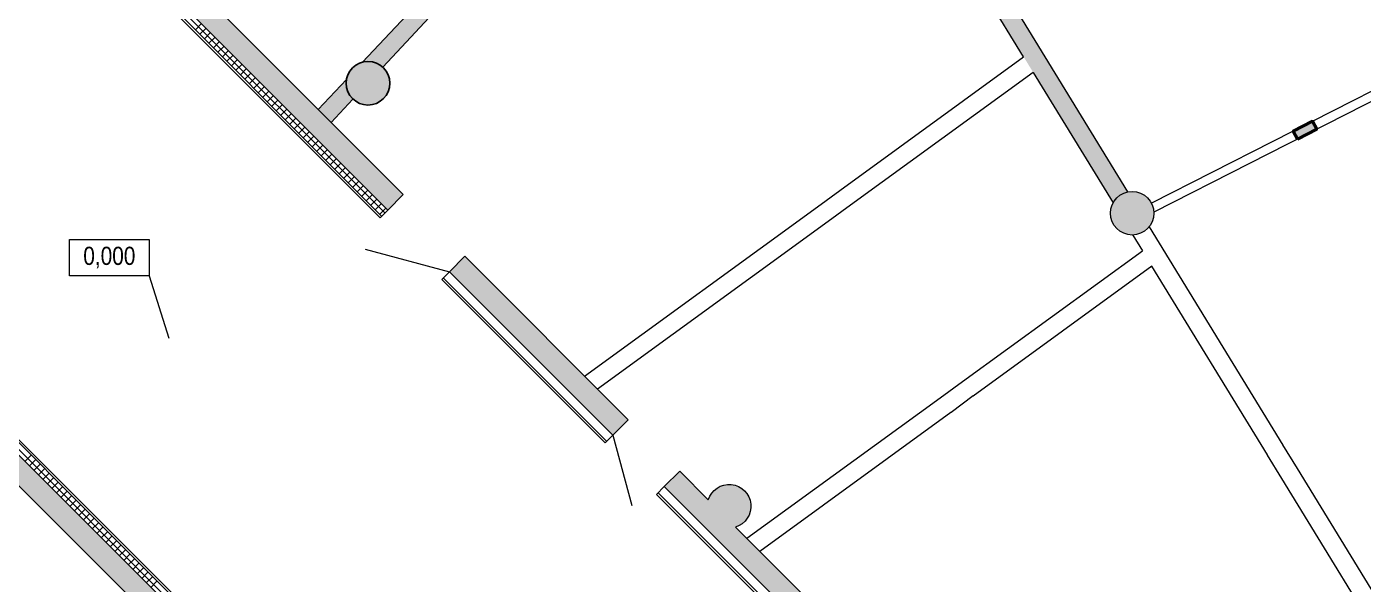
# Model space of a CAD drawing. Header units: millimetres. Extents: x 72919 to 485785, y -53256 to 338519.
# Drawn here: x 183571 to 201962, y 213065 to 220731 of the extents above; entities that cross this region are included whole.
import ezdxf

# ---------------------------------------------------------------- set-up
doc = ezdxf.new("R2010")
doc.units = ezdxf.units.MM
doc.layers.add('1', color=7, linetype='Continuous')
for name, color, linetype, lineweight in [('door', 177, 'Continuous', 9), ('h', 7, 'Continuous', 9), ('wall', 5, 'Continuous', 40)]:
    doc.layers.add(name, color=color, linetype=linetype, lineweight=lineweight)
doc.styles.add('Шрифт надписей', font='ARIALN.TTF')

# ---------------------------------------------------------------- blocks, each defined once
blk = doc.blocks.new('сердечник для 125')
at = {"lineweight": 40, "ltscale": 200, "true_color": 0x000000}
h = blk.add_hatch(color=18, dxfattribs=at)
h.dxf.hatch_style = 1
h.paths.add_polyline_path([(-779283, 728683), (-779583, 728683), (-779583, 728558), (-779283, 728558)])
at = {"color": 18, "lineweight": 40, "true_color": 0x000000}
blk.add_lwpolyline([(-779283, 728683), (-779583, 728683), (-779583, 728558), (-779283, 728558)], close=True, dxfattribs=at)
at = {"ltscale": 0.740741}
for points in [[(-779408, 728682), (-779408, 728683)], [(-779283, 728558), (-779283, 728558)]]:
    blk.add_lwpolyline(points, dxfattribs=at)

msp = doc.modelspace()

# ---------------------------------------------------------------- hatches: boundary and pattern name
at = {"ltscale": 500, "true_color": 0x000000}
h = msp.add_hatch(color=18, dxfattribs=at)
h.dxf.hatch_style = 1
h.paths.add_polyline_path([(188241.44835, 223912.09961), (192374.11572, 228337.35473), (192238.66696, 228558.38533), (190300.94796, 226483.47822), (187530.48046, 229064.52573, 0.0010813909), (187322.52618, 228916.66079), (190130.30392, 226300.75279), (188060.08098, 224083.96062), (184893.13933, 227084.90726, 0.0010694216), (184695.97556, 226927.42031), (189861.34862, 222032.60075), (188193.35739, 220245.34001, -0.2530145867), (188469.9886, 220175.33981), (190213.44656, 222043.46353)])
h.paths.add_polyline_path([(184122.72829, 227814.93728, -0.0006386692), (184312.75642, 228016.24883), (184245.05436, 228080.55044), (184244.41035, 228079.90643), (184219.41035, 228104.90643), (184142.77362, 228177.69394), (183727.57873, 227759.29595, 0.0001495878), (183683.17847, 227711.83862), (183866.31865, 227541.66143, -0.0002879684), (183951.62182, 227632.78606), (184695.97556, 226927.42031, -0.0010694216), (184893.13933, 227084.90726)])
h.paths.add_polyline_path([(186377.26595, 230138.89367, -0.0012619463), (186508.20134, 230269.11005), (186362.63276, 230414.67863), (185833.59781, 229881.56233), (185866.92451, 229849.90953), (185867.52458, 229850.50961), (185890.81908, 229827.21511), (185982.66221, 229739.98496, -0.0021468764), (186200.68488, 229961.84096), (187322.52618, 228916.66079, -0.0010813909), (187530.48046, 229064.52573)])
h.paths.add_polyline_path([(186362.63276, 230414.67863), (186331.22187, 230446.08952), (185800.98914, 229912.53318), (185833.59781, 229881.56233)])
h.paths.add_polyline_path([(184142.77362, 228177.69394), (184131.48575, 228188.41486, 0.0007654984), (183903.2561, 227946.51258, 0.0005909355), (183727.57873, 227759.29595)])
h = msp.add_hatch(color=18, dxfattribs=at)
h.dxf.hatch_style = 1
edge = h.paths.add_edge_path()
edge.add_line((183154.19654, 225508.62964), (182351.23814, 224823.42217))
edge.add_line((182351.23814, 224823.42217), (188751.43593, 218423.22438))
edge.add_line((188751.43593, 218423.22438), (188539.3039, 218211.09235))
edge.add_line((188539.3039, 218211.09235), (181909.52614, 224840.87011))
edge.add_line((181909.52614, 224840.87011), (183001.10053, 225772.36908))
edge.add_arc((183301.09273, 225770.2047), 300, -119.317838551, 179.586629572, ccw=False)
h = msp.add_hatch(color=18, dxfattribs=at)
h.dxf.hatch_style = 1
h.paths.add_polyline_path([(194928.9992, 224455.16681), (194794.8119, 224386.79341), (196304.63397, 221923.00747), (198518.2931, 218310.67303)])
h.paths.add_polyline_path([(195018.25118, 224500.644), (194928.9992, 224455.16681), (198518.2931, 218310.67303), (198719.57249, 218460.68498)])
h = msp.add_hatch(color=18, dxfattribs=at)
h.dxf.hatch_style = 1
edge = h.paths.add_edge_path()
edge.add_line((188675.0347, 209201.17144), (189720.17222, 208156.03392))
edge.add_line((189720.17222, 208156.03392), (189932.30426, 208368.16596))
edge.add_line((189932.30426, 208368.16596), (177667.38936, 220633.08085))
edge.add_line((177667.38936, 220633.08085), (176754.44728, 219525.9396))
edge.add_arc((176754.08587, 219225.93981), 300, 89.93097687, 389.100038895)
edge.add_line((177016.21744, 219371.84061), (177688.7605, 220187.44564))
edge.add_line((177688.7605, 220187.44564), (188300.08391, 209576.12223))
edge.add_arc((188388.29715, 209289.38468), 300, 107.100227326, 342.899772674)
h = msp.add_hatch(color=18, dxfattribs=at)
h.dxf.hatch_style = 1
edge = h.paths.add_edge_path()
edge.add_arc((188266.9346, 219954.5026), 300, 0, 360)
h = msp.add_hatch(color=18, dxfattribs=at)
h.dxf.hatch_style = 1
h.paths.add_polyline_path([(188039.86876, 219758.43858, -0.1799714132), (187966.9346, 219954.5026, -0.0447237572), (187971.71597, 220007.85014), (187583.15507, 219591.50524), (187706.68866, 219467.97166, -0.0021524161)])
h.paths.add_polyline_path([(188060.62452, 219736.70419, -0.025059924), (188039.86876, 219758.43858, 0.0021524161), (187706.68866, 219467.97166), (187760.03705, 219414.62326)])
h = msp.add_hatch(color=18, dxfattribs=at)
h.dxf.hatch_style = 1
edge = h.paths.add_edge_path()
edge.add_arc((198781.76215, 218167.70394), 300, 0, 360)
h = msp.add_hatch(color=18, dxfattribs=at)
h.dxf.hatch_style = 1
h.paths.add_polyline_path([(191636.4316, 215113.96465), (189387.83203, 217362.56421), (189599.96407, 217574.69625), (191848.56363, 215326.09668)])
h = msp.add_hatch(color=18, dxfattribs=at)
h.dxf.hatch_style = 1
edge = h.paths.add_edge_path()
edge.add_line((192555.67041, 214618.9899), (192949.311, 214225.34932))
edge.add_arc((193236.04855, 214137.13608), 300, -72.899772673, 162.899772673, ccw=False)
edge.add_line((193324.26179, 213850.39853), (199898.97434, 207275.68598))
edge.add_line((199898.97434, 207275.68598), (199686.8423, 207063.55394))
edge.add_line((199686.8423, 207063.55394), (198530.81557, 208219.58067))
edge.add_arc((198280.45675, 208384.86969), 300, 123.433130683, 326.566869317, ccw=False)
edge.add_line((198115.16773, 208635.22852), (192343.53838, 214406.85787))
edge.add_line((192343.53838, 214406.85787), (192555.67041, 214618.9899))
at = {"layer": '1', "ltscale": 500, "true_color": 0x000000}
h = msp.add_hatch(color=18, dxfattribs=at)
h.dxf.hatch_style = 1
h.paths.add_polyline_path([(201265.40195, 219432.46488), (201322.13646, 219321.08177), (203025.77731, 220188.85462), (202969.0428, 220300.23772), (201265.40195, 219432.46488)], flags=0)
h = msp.add_hatch(color=18, dxfattribs=at)
h.dxf.hatch_style = 1
h.paths.add_polyline_path([(199024.76409, 218290.98882), (199081.50597, 218179.60947), (201054.82185, 219184.90945), (200998.07997, 219296.2888), (199024.76409, 218290.98882)], flags=0)
at = {"layer": 'wall', "lineweight": 18, "ltscale": 0.007407, "true_color": 0x000000}
h = msp.add_hatch(color=18, dxfattribs=at)
h.dxf.hatch_style = 1
h.paths.add_polyline_path([(191278.43527, 215951.53297), (191425.38159, 215749.27872), (197419.27323, 220104.09609), (197272.32691, 220306.35033), (191278.43527, 215951.53297)], flags=0)
h = msp.add_hatch(color=18, dxfattribs=at)
h.dxf.hatch_style = 1
h.paths.add_polyline_path([(202503.55528, 211807.36833), (198801.86612, 217847.92762), (199015.0257, 217978.55302), (202716.71486, 211937.99373)], flags=0)
h = msp.add_hatch(color=18, dxfattribs=at)
h.dxf.hatch_style = 1
h.paths.add_polyline_path([(193510.55615, 213719.41209), (198922.35286, 217651.31271), (199053.38214, 217437.49407), (193657.50247, 213517.15784)], flags=0)
h = msp.add_hatch(color=18, dxfattribs=at)
h.dxf.hatch_style = 1
h.paths.add_polyline_path([(189302.97922, 217277.7114), (191551.57878, 215029.11183), (191636.4316, 215113.96465), (189387.83203, 217362.56421), (189302.97922, 217277.7114)], flags=0)
h = msp.add_hatch(color=18, dxfattribs=at)
h.dxf.hatch_style = 1
h.paths.add_polyline_path([(192258.68557, 214322.00505), (192343.53838, 214406.85787), (198115.16773, 208635.22852), (197947.14104, 208633.54958), (192258.68557, 214322.00505)], flags=0)

# ---------------------------------------------------------------- linework, layer by layer
at = {"color": 18, "ltscale": 500, "true_color": 0x000000}
for points in [[(415650.43379, 180914.99944, 0.4142135624), (336810.43379, 259754.99944), (221610.43379, 259754.99944, 0.4142135624), (142770.43379, 180914.99944), (142770.43379, 104414.99944, 0.4142135624), (221610.43379, 25574.99944), (336810.43379, 25574.99944, 0.4142135624), (415650.43379, 104414.99944)], [(414950.43379, 180914.99944, 0.4142135624), (336810.43379, 259054.99944), (221610.43379, 259054.99944, 0.4142135624), (143470.43379, 180914.99944), (143470.43379, 104414.99944, 0.4142135624), (221610.43379, 26274.99944), (336810.43379, 26274.99944, 0.4142135624), (414950.43379, 104414.99944)]]:
    msp.add_lwpolyline(points, format="xyb", close=True, dxfattribs=at)
msp.add_circle((188266.9346, 219954.5026), 300, dxfattribs=at)
at = {"layer": 'door', "linetype": 'ByBlock', "ltscale": 100}
for p, q in [((188228.72104, 217673.14707), (189387.83203, 217362.56421)), ((191636.4316, 215113.96465), (191895.25064, 214148.03882))]:
    msp.add_line(p, q, dxfattribs=at)
at = {"layer": 'h'}
msp.add_lwpolyline([(184158.1759, 217807.59594), (185258.1759, 217807.59594), (185258.1759, 217307.59594), (184158.1759, 217307.59594)], close=True, dxfattribs=at)
at = {"layer": 'h', "ltscale": 0.740741}
msp.add_lwpolyline([(185258.1759, 217307.59594), (185526.84866, 216447.18907)], dxfattribs=at)
at = {"layer": 'wall', "color": 18, "lineweight": 18, "ltscale": 0.007407, "true_color": 0x000000, "extrusion": (0.707107, 0.707107, 0)}
msp.add_line((188498.41405, 218170.20251), (181350.7718, 225317.84476), dxfattribs=at)
at = {"layer": 'wall', "color": 18, "lineweight": 18, "ltscale": 0.007407, "true_color": 0x000000}
for p, q in [((197288.24394, 220317.91473), (195923.46093, 222545.02036)), ((196136.6205, 222675.64576), (198719.57249, 218460.68498)), ((189861.34862, 222032.60075), (188193.35739, 220245.34001)), ((190213.44656, 222043.46353), (188469.9886, 220175.33981)), ((203084.25644, 220358.92852), (199049.07725, 218303.37415)), ((187971.71597, 220007.85014), (187583.15507, 219591.50524)), ((197419.27323, 220104.09609), (198518.29331, 218310.67269)), ((188060.62452, 219736.70419), (187760.03705, 219414.62326)), ((198789.98572, 217867.31451), (198922.35286, 217651.31271))]:
    msp.add_line(p, q, dxfattribs=at)
at = {"layer": 'wall', "color": 18, "lineweight": 18, "ltscale": 0.007407, "true_color": 0x000000, "extrusion": (-0.707107, -0.707107, 0)}
msp.add_line((189970.96393, 208406.82563), (177617.08851, 220760.70105), dxfattribs=at)
at = {"layer": 'wall', "color": 18, "lineweight": 18, "ltscale": 0.007407, "true_color": 0x000000}
for points in [[(181909.52614, 224840.87011), (183001.10053, 225772.36908, -3.6619418103), (183154.19654, 225508.62964), (182351.23814, 224823.42217), (188751.43593, 218423.22438), (188539.3039, 218211.09235)], [(188675.0347, 209201.17144), (189720.17222, 208156.03392), (189932.30426, 208368.16596), (177667.38936, 220633.08085), (176754.44728, 219525.9396, 3.6786487101), (177016.21744, 219371.84061), (177688.7605, 220187.44564), (188300.08391, 209576.12223, 1.6609870017)], [(192555.67041, 214618.9899), (192949.311, 214225.34932, -1.6609870017), (193324.26179, 213850.39853), (199898.97434, 207275.68598), (199686.8423, 207063.55394), (198530.81557, 208219.58067, -1.2253976213), (198115.16773, 208635.22852), (192343.53838, 214406.85787)]]:
    msp.add_lwpolyline(points, format="xyb", close=True, dxfattribs=at)
at = {"layer": 'wall', "color": 18, "lineweight": 18, "ltscale": 0.007407, "true_color": 0x000000, "extrusion": (-0.707107, -0.707107, 0)}
for points, elevation in [([(-31113.50456, 0), (-20981.12283, 0)], -287465.96344), ([(-30972.87896, 0), (-20981.12283, 0)], -287615.96344)]:
    msp.add_lwpolyline(points, dxfattribs=dict(at, elevation=elevation))
at = {"layer": 'wall', "color": 18, "lineweight": 18, "ltscale": 0.007407, "true_color": 0x000000}
for points in [[(188454.45108, 218126.23954), (181309.66271, 225271.02791)], [(177658.84091, 220811.33493), (190017.15707, 208453.01877)], [(191246.40135, 215928.25896), (194450.8534, 218256.42975), (194451.11628, 218255.59285), (194757.56221, 218480.29465), (194758.2828, 218479.79029), (197288.24394, 220317.91473)], [(203026.60113, 220189.27428), (199081.50597, 218179.60947)], [(197419.27323, 220104.09609), (194906.11435, 218278.1792), (194905.85406, 218279.01799), (194599.40814, 218054.31619), (194598.68495, 218054.81866), (191425.38159, 215749.27872)], [(188242.9361, 218337.75452), (188327.78891, 218422.60734)], [(199015.0257, 217978.55302), (200852.89051, 214979.45426), (200851.95366, 214980.98304), (201050.41591, 214657.12469), (201051.52953, 214655.30744), (202716.71486, 211937.99373)], [(193478.52223, 213696.13808), (196139.02972, 215629.11), (196139.55876, 215627.29365), (196444.87871, 215853.52302), (196446.46968, 215852.47821), (198922.35286, 217651.31271)], [(199053.38214, 217437.49407), (196595.31132, 215651.601), (196594.7058, 215653.36178), (196289.38585, 215427.13241), (196287.87137, 215428.2328), (193657.50247, 213517.15784)], [(202515.4224, 211788.00311), (200842.26841, 214518.32039), (200843.17935, 214516.83388), (200644.71711, 214840.69223), (200643.62939, 214842.4672), (199053.38214, 217437.49407)], [(189387.83203, 217362.56421), (189281.76602, 217256.4982), (191530.36558, 215007.89863), (191636.4316, 215113.96465)], [(191551.57878, 215029.11183), (189302.97922, 217277.7114)], [(191636.4316, 215113.96465), (189387.83203, 217362.56421)], [(183669.72299, 214630.74722), (183754.5758, 214715.60004)], [(183669.72299, 214630.74722), (183754.5758, 214715.60004)], [(184040.95405, 214259.51616), (184125.80686, 214344.36898)], [(192343.53838, 214406.85787), (192237.47236, 214300.79185), (197905.13436, 208633.12985)], [(197947.14104, 208633.54958), (192258.68557, 214322.00505)], [(192343.53838, 214406.85787), (198115.16773, 208635.22852)], [(184288.44142, 214012.02879), (184373.29424, 214096.8816)], [(184288.44142, 214012.02879), (184373.29424, 214096.8816)], [(184969.0317, 213331.43851), (185053.88451, 213416.29133)]]:
    msp.add_lwpolyline(points, dxfattribs=at)
at = {"layer": 'wall', "color": 18, "lineweight": 18, "ltscale": 0.007407, "true_color": 0x000000, "extrusion": (0.707107, 0.707107, 0)}
for points, elevation in [([(30546.44348, 0), (13036.12283, 0)], 281790.96344), ([(13036.12283, 0), (30381.33181, 0)], 281640.96344)]:
    msp.add_lwpolyline(points, dxfattribs=dict(at, elevation=elevation))
at = {"layer": 'wall', "color": 18, "lineweight": 18, "ltscale": 0.007407, "true_color": 0x000000, "extrusion": (0.707107, -0.707107, 0)}
for points, elevation in [([(287495.96344, 0), (287615.96344, 0)], -24605.25019), ([(287495.96344, 0), (287615.96344, 0)], -24517.75019), ([(287495.96344, 0), (287615.96344, 0)], -24430.25019), ([(287495.96344, 0), (287615.96344, 0)], -24342.75019), ([(287495.96344, 0), (287615.96344, 0)], -24255.25019), ([(287495.96344, 0), (287615.96344, 0)], -24167.75019), ([(287495.96344, 0), (287615.96344, 0)], -24080.25019), ([(287495.96344, 0), (287615.96344, 0)], -23992.75019), ([(287495.96344, 0), (287615.96344, 0)], -23905.25019), ([(287495.96344, 0), (287615.96344, 0)], -23817.75019), ([(287495.96344, 0), (287615.96344, 0)], -23730.25019), ([(287495.96344, 0), (287615.96344, 0)], -23642.75019), ([(287495.96344, 0), (287615.96344, 0)], -23555.25019), ([(287495.96344, 0), (287615.96344, 0)], -23467.75019), ([(287495.96344, 0), (287615.96344, 0)], -23380.25019), ([(287495.96344, 0), (287615.96344, 0)], -23292.75019), ([(287495.96344, 0), (287615.96344, 0)], -23205.25019), ([(287495.96344, 0), (287615.96344, 0)], -23117.75019), ([(287495.96344, 0), (287615.96344, 0)], -23030.25019), ([(287495.96344, 0), (287615.96344, 0)], -22942.75019), ([(287495.96344, 0), (287615.96344, 0)], -22855.25019), ([(287495.96344, 0), (287615.96344, 0)], -22767.75019), ([(287495.96344, 0), (287615.96344, 0)], -22680.25019), ([(287495.96344, 0), (287615.96344, 0)], -22592.75019), ([(287495.96344, 0), (287615.96344, 0)], -22505.25019), ([(287495.96344, 0), (287615.96344, 0)], -22417.75019), ([(287495.96344, 0), (287615.96344, 0)], -22330.25019), ([(287495.96344, 0), (287615.96344, 0)], -22242.75019), ([(287495.96344, 0), (287615.96344, 0)], -22155.25019), ([(287495.96344, 0), (287615.96344, 0)], -22067.75019), ([(287495.96344, 0), (287615.96344, 0)], -21980.25019), ([(287495.96344, 0), (287615.96344, 0)], -21892.75019), ([(287495.96344, 0), (287615.96344, 0)], -21805.25019), ([(287495.96344, 0), (287615.96344, 0)], -21717.75019), ([(287495.96344, 0), (287615.96344, 0)], -21630.25019), ([(287495.96344, 0), (287615.96344, 0)], -21542.75019), ([(287495.96344, 0), (287615.96344, 0)], -21455.25019), ([(287495.96344, 0), (287615.96344, 0)], -21367.75019), ([(287495.96344, 0), (287615.96344, 0)], -21192.75019), ([(287495.96344, 0), (287615.96344, 0)], -21105.25019), ([(287495.96344, 0), (287615.96344, 0)], -21017.75019), ([(287465.96344, 0), (287615.96344, 0)], -20981.12283), ([(281640.96344, 0), (281760.96344, 0)], -22067.75019), ([(281640.96344, 0), (281760.96344, 0)], -21805.25019), ([(281640.96344, 0), (281760.96344, 0)], -21717.75019), ([(281640.96344, 0), (281760.96344, 0)], -21630.25019), ([(281640.96344, 0), (281760.96344, 0)], -21542.75019), ([(281640.96344, 0), (281760.96344, 0)], -21455.25019), ([(281640.96344, 0), (281760.96344, 0)], -21280.25019), ([(281640.96344, 0), (281760.96344, 0)], -21192.75019), ([(281640.96344, 0), (281760.96344, 0)], -21192.75019), ([(281640.96344, 0), (281760.96344, 0)], -21105.25019), ([(281640.96344, 0), (281760.96344, 0)], -21105.25019), ([(281640.96344, 0), (281760.96344, 0)], -20930.25019), ([(281640.96344, 0), (281760.96344, 0)], -20842.75019), ([(281640.96344, 0), (281760.96344, 0)], -20755.25019), ([(281640.96344, 0), (281760.96344, 0)], -20667.75019), ([(281640.96344, 0), (281760.96344, 0)], -20580.25019), ([(281640.96344, 0), (281760.96344, 0)], -20492.75019), ([(281640.96344, 0), (281760.96344, 0)], -20405.25019), ([(281640.96344, 0), (281760.96344, 0)], -20317.75019), ([(281640.96344, 0), (281760.96344, 0)], -20230.25019), ([(281640.96344, 0), (281760.96344, 0)], -19967.75019), ([(281640.96344, 0), (281760.96344, 0)], -19880.25019), ([(281640.96344, 0), (281760.96344, 0)], -19792.75019), ([(281640.96344, 0), (281760.96344, 0)], -19705.25019), ([(281640.96344, 0), (281760.96344, 0)], -19617.75019)]:
    msp.add_lwpolyline(points, dxfattribs=dict(at, elevation=elevation))
at = {"layer": 'wall', "color": 18, "lineweight": 18, "ltscale": 0.007407, "true_color": 0x000000}
msp.add_lwpolyline([(191636.4316, 215113.96465), (189387.83203, 217362.56421), (189599.96407, 217574.69625), (191848.56363, 215326.09668)], close=True, dxfattribs=at)
at = {"layer": 'wall', "color": 18, "lineweight": 18, "ltscale": 0.007407, "true_color": 0x000000, "extrusion": (-0.707107, 0.707107, 0)}
for elevation in [21980.25019, 20142.75019]:
    msp.add_lwpolyline([(-281640.96344, 0), (-281760.96344, 0)], dxfattribs=dict(at, elevation=elevation))
at = {"layer": 'wall', "color": 18, "lineweight": 18, "ltscale": 0.007407, "true_color": 0x000000}
for centre in [(198781.76216, 218167.20158), (198781.76266, 218167.20179)]:
    msp.add_circle(centre, 300, dxfattribs=at)

# ---------------------------------------------------------------- block references
at = {"layer": 'wall', "color": 18, "lineweight": 18, "ltscale": 0.007407, "true_color": 0x000000, "rotation": 206.9946777808278}
msp.add_blockref('сердечник для 125', (-824079.26302, 514753.92966), dxfattribs=at)

# ---------------------------------------------------------------- texts
at = {"layer": 'h', "insert": (184708.1759, 217557.59594), "char_height": 250, "attachment_point": 5, "style": 'Шрифт надписей'}
msp.add_mtext_dynamic_manual_height_columns('0,000', width=5.8397345, gutter_width=50, heights=[0], dxfattribs=at)

doc.saveas('drawing.dxf')
